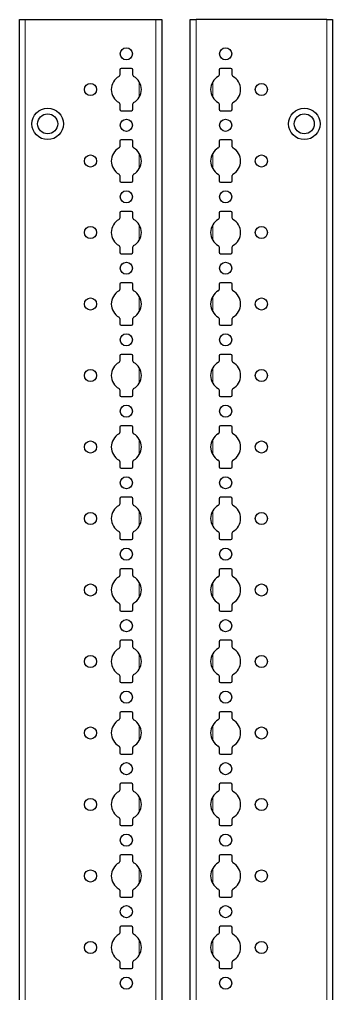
# Model space of a CAD drawing. Header units: millimetres. Extents: x -199 to 1181, y -1371 to 1753.
# Drawn here: x 1071.7 to 1181.1, y 706.6 to 1047.2 of the extents above; entities that cross this region are included whole.
import ezdxf

# ---------------------------------------------------------------- set-up
doc = ezdxf.new("R2010")
doc.units = ezdxf.units.MM

msp = doc.modelspace()

# ---------------------------------------------------------------- linework, layer by layer
at = {"color": 7, "linetype": 'Continuous', "lineweight": 25}
for p, q in [((1071.69, -851.79), (1071.69, 1047.21)), ((1071.69, 1047.21), (1073.69, 1047.21)), ((1073.69, 1047.21), (1119.39, 1047.21)), ((1119.39, 1047.21), (1121.39, 1047.21)), ((1121.39, 1047.21), (1121.39, -851.79)), ((1131.39, -851.79), (1131.39, 1047.21)), ((1131.39, 1047.21), (1133.39, 1047.21)), ((1179.09, 1047.21), (1133.39, 1047.21)), ((1179.09, 1047.21), (1181.09, 1047.21)), ((1181.09, 1047.21), (1181.09, -851.79)), ((1106.74, 1029.61), (1106.74, 1027.73)), ((1110.84, 1030.11), (1107.24, 1030.11)), ((1111.34, 1027.73), (1111.34, 1029.61)), ((1141.44, 1029.61), (1141.44, 1027.73)), ((1145.54, 1030.11), (1141.94, 1030.11)), ((1146.04, 1027.73), (1146.04, 1029.61)), ((1106.74, 1017.68), (1106.74, 1015.81)), ((1107.24, 1015.31), (1110.84, 1015.31)), ((1111.34, 1015.81), (1111.34, 1017.68)), ((1141.44, 1017.68), (1141.44, 1015.81)), ((1141.94, 1015.31), (1145.54, 1015.31)), ((1146.04, 1015.81), (1146.04, 1017.68)), ((1110.84, 1005.11), (1107.24, 1005.11)), ((1145.54, 1005.11), (1141.94, 1005.11)), ((1106.74, 1004.61), (1106.74, 1002.73)), ((1111.34, 1002.73), (1111.34, 1004.61)), ((1141.44, 1004.61), (1141.44, 1002.73)), ((1146.04, 1002.73), (1146.04, 1004.61)), ((1106.74, 992.68), (1106.74, 990.81)), ((1111.34, 990.81), (1111.34, 992.68)), ((1141.44, 992.68), (1141.44, 990.81)), ((1146.04, 990.81), (1146.04, 992.68)), ((1107.24, 990.31), (1110.84, 990.31)), ((1141.94, 990.31), (1145.54, 990.31)), ((1106.74, 979.61), (1106.74, 977.73)), ((1110.84, 980.11), (1107.24, 980.11)), ((1111.34, 977.73), (1111.34, 979.61)), ((1141.44, 979.61), (1141.44, 977.73)), ((1145.54, 980.11), (1141.94, 980.11)), ((1146.04, 977.73), (1146.04, 979.61)), ((1106.74, 967.68), (1106.74, 965.81)), ((1111.34, 965.81), (1111.34, 967.68)), ((1141.44, 967.68), (1141.44, 965.81)), ((1146.04, 965.81), (1146.04, 967.68)), ((1107.24, 965.31), (1110.84, 965.31)), ((1141.94, 965.31), (1145.54, 965.31)), ((1106.74, 954.61), (1106.74, 952.73)), ((1110.84, 955.11), (1107.24, 955.11)), ((1111.34, 952.73), (1111.34, 954.61)), ((1141.44, 954.61), (1141.44, 952.73)), ((1145.54, 955.11), (1141.94, 955.11)), ((1146.04, 952.73), (1146.04, 954.61)), ((1106.74, 942.68), (1106.74, 940.81)), ((1107.24, 940.31), (1110.84, 940.31)), ((1111.34, 940.81), (1111.34, 942.68)), ((1141.44, 942.68), (1141.44, 940.81)), ((1141.94, 940.31), (1145.54, 940.31)), ((1146.04, 940.81), (1146.04, 942.68)), ((1110.84, 930.11), (1107.24, 930.11)), ((1145.54, 930.11), (1141.94, 930.11)), ((1106.74, 929.61), (1106.74, 927.73)), ((1111.34, 927.73), (1111.34, 929.61)), ((1141.44, 929.61), (1141.44, 927.73)), ((1146.04, 927.73), (1146.04, 929.61)), ((1106.74, 917.68), (1106.74, 915.81)), ((1111.34, 915.81), (1111.34, 917.68)), ((1141.44, 917.68), (1141.44, 915.81)), ((1146.04, 915.81), (1146.04, 917.68)), ((1107.24, 915.31), (1110.84, 915.31)), ((1141.94, 915.31), (1145.54, 915.31)), ((1106.74, 904.61), (1106.74, 902.73)), ((1110.84, 905.11), (1107.24, 905.11)), ((1111.34, 902.73), (1111.34, 904.61)), ((1141.44, 904.61), (1141.44, 902.73)), ((1145.54, 905.11), (1141.94, 905.11)), ((1146.04, 902.73), (1146.04, 904.61)), ((1106.74, 892.68), (1106.74, 890.81)), ((1111.34, 890.81), (1111.34, 892.68)), ((1141.44, 892.68), (1141.44, 890.81)), ((1146.04, 890.81), (1146.04, 892.68)), ((1107.24, 890.31), (1110.84, 890.31)), ((1141.94, 890.31), (1145.54, 890.31)), ((1106.74, 879.61), (1106.74, 877.73)), ((1110.84, 880.11), (1107.24, 880.11)), ((1111.34, 877.73), (1111.34, 879.61)), ((1141.44, 879.61), (1141.44, 877.73)), ((1145.54, 880.11), (1141.94, 880.11)), ((1146.04, 877.73), (1146.04, 879.61)), ((1106.74, 867.68), (1106.74, 865.81)), ((1107.24, 865.31), (1110.84, 865.31)), ((1111.34, 865.81), (1111.34, 867.68)), ((1141.44, 867.68), (1141.44, 865.81)), ((1141.94, 865.31), (1145.54, 865.31)), ((1146.04, 865.81), (1146.04, 867.68)), ((1110.84, 855.11), (1107.24, 855.11)), ((1145.54, 855.11), (1141.94, 855.11)), ((1106.74, 854.61), (1106.74, 852.73)), ((1111.34, 852.73), (1111.34, 854.61)), ((1141.44, 854.61), (1141.44, 852.73)), ((1146.04, 852.73), (1146.04, 854.61)), ((1106.74, 842.68), (1106.74, 840.81)), ((1111.34, 840.81), (1111.34, 842.68)), ((1141.44, 842.68), (1141.44, 840.81)), ((1146.04, 840.81), (1146.04, 842.68)), ((1107.24, 840.31), (1110.84, 840.31)), ((1141.94, 840.31), (1145.54, 840.31)), ((1106.74, 829.61), (1106.74, 827.73)), ((1110.84, 830.11), (1107.24, 830.11)), ((1111.34, 827.73), (1111.34, 829.61)), ((1141.44, 829.61), (1141.44, 827.73)), ((1145.54, 830.11), (1141.94, 830.11)), ((1146.04, 827.73), (1146.04, 829.61)), ((1106.74, 817.68), (1106.74, 815.81)), ((1111.34, 815.81), (1111.34, 817.68)), ((1141.44, 817.68), (1141.44, 815.81)), ((1146.04, 815.81), (1146.04, 817.68)), ((1107.24, 815.31), (1110.84, 815.31)), ((1141.94, 815.31), (1145.54, 815.31)), ((1106.74, 804.61), (1106.74, 802.73)), ((1110.84, 805.11), (1107.24, 805.11)), ((1111.34, 802.73), (1111.34, 804.61)), ((1141.44, 804.61), (1141.44, 802.73)), ((1145.54, 805.11), (1141.94, 805.11)), ((1146.04, 802.73), (1146.04, 804.61)), ((1106.74, 792.68), (1106.74, 790.81)), ((1107.24, 790.31), (1110.84, 790.31)), ((1111.34, 790.81), (1111.34, 792.68)), ((1141.44, 792.68), (1141.44, 790.81)), ((1141.94, 790.31), (1145.54, 790.31)), ((1146.04, 790.81), (1146.04, 792.68)), ((1110.84, 780.11), (1107.24, 780.11)), ((1145.54, 780.11), (1141.94, 780.11)), ((1106.74, 779.61), (1106.74, 777.73)), ((1111.34, 777.73), (1111.34, 779.61)), ((1141.44, 779.61), (1141.44, 777.73)), ((1146.04, 777.73), (1146.04, 779.61)), ((1106.74, 767.68), (1106.74, 765.81)), ((1111.34, 765.81), (1111.34, 767.68)), ((1141.44, 767.68), (1141.44, 765.81)), ((1146.04, 765.81), (1146.04, 767.68)), ((1107.24, 765.31), (1110.84, 765.31)), ((1141.94, 765.31), (1145.54, 765.31)), ((1106.74, 754.61), (1106.74, 752.73)), ((1110.84, 755.11), (1107.24, 755.11)), ((1111.34, 752.73), (1111.34, 754.61)), ((1141.44, 754.61), (1141.44, 752.73)), ((1145.54, 755.11), (1141.94, 755.11)), ((1146.04, 752.73), (1146.04, 754.61)), ((1106.74, 742.68), (1106.74, 740.81)), ((1111.34, 740.81), (1111.34, 742.68)), ((1141.44, 742.68), (1141.44, 740.81)), ((1146.04, 740.81), (1146.04, 742.68)), ((1107.24, 740.31), (1110.84, 740.31)), ((1141.94, 740.31), (1145.54, 740.31)), ((1106.74, 729.61), (1106.74, 727.73)), ((1110.84, 730.11), (1107.24, 730.11)), ((1111.34, 727.73), (1111.34, 729.61)), ((1141.44, 729.61), (1141.44, 727.73)), ((1145.54, 730.11), (1141.94, 730.11)), ((1146.04, 727.73), (1146.04, 729.61)), ((1106.74, 717.68), (1106.74, 715.81)), ((1107.24, 715.31), (1110.84, 715.31)), ((1111.34, 715.81), (1111.34, 717.68)), ((1141.44, 717.68), (1141.44, 715.81)), ((1141.94, 715.31), (1145.54, 715.31)), ((1146.04, 715.81), (1146.04, 717.68))]:
    msp.add_line(p, q, dxfattribs=at)
at = {"color": 8, "linetype": 'Continuous', "lineweight": 18}
for p, q in [((1073.69, 1047.21), (1073.69, -851.79)), ((1119.39, -851.79), (1119.39, 1047.21)), ((1133.39, 1047.21), (1133.39, -851.79)), ((1179.09, -851.79), (1179.09, 1047.21)), ((1113.54, 1020), (1113.54, 1025.41)), ((1139.24, 1025.41), (1139.24, 1020)), ((1113.54, 995), (1113.54, 1000.41)), ((1139.24, 1000.41), (1139.24, 995)), ((1113.54, 970), (1113.54, 975.41)), ((1139.24, 975.41), (1139.24, 970)), ((1113.54, 945), (1113.54, 950.41)), ((1139.24, 950.41), (1139.24, 945)), ((1113.54, 920), (1113.54, 925.41)), ((1139.24, 925.41), (1139.24, 920)), ((1113.54, 895), (1113.54, 900.41)), ((1139.24, 900.41), (1139.24, 895)), ((1113.54, 870), (1113.54, 875.41)), ((1139.24, 875.41), (1139.24, 870)), ((1113.54, 845), (1113.54, 850.41)), ((1139.24, 850.41), (1139.24, 845)), ((1113.54, 820), (1113.54, 825.41)), ((1139.24, 825.41), (1139.24, 820)), ((1113.54, 795), (1113.54, 800.41)), ((1139.24, 800.41), (1139.24, 795)), ((1113.54, 770), (1113.54, 775.41)), ((1139.24, 775.41), (1139.24, 770)), ((1113.54, 745), (1113.54, 750.41)), ((1139.24, 750.41), (1139.24, 745)), ((1113.54, 720), (1113.54, 725.41)), ((1139.24, 725.41), (1139.24, 720))]:
    msp.add_line(p, q, dxfattribs=at)
at = {"color": 7, "linetype": 'Continuous', "lineweight": 25}
for centre, radius in [((1109.04, 1035.21), 2.12), ((1143.74, 1035.21), 2.12), ((1096.54, 1022.71), 2.12), ((1156.24, 1022.71), 2.12), ((1081.54, 1010.71), 5.5), ((1171.24, 1010.71), 5.5), ((1081.54, 1010.71), 3.5), ((1109.04, 1010.21), 2.12), ((1143.74, 1010.21), 2.12), ((1171.24, 1010.71), 3.5), ((1096.54, 997.71), 2.12), ((1156.24, 997.71), 2.12), ((1109.04, 985.21), 2.12), ((1143.74, 985.21), 2.12), ((1096.54, 972.71), 2.12), ((1156.24, 972.71), 2.12), ((1109.04, 960.21), 2.12), ((1143.74, 960.21), 2.12), ((1096.54, 947.71), 2.12), ((1156.24, 947.71), 2.12), ((1109.04, 935.21), 2.12), ((1143.74, 935.21), 2.12), ((1096.54, 922.71), 2.12), ((1156.24, 922.71), 2.12), ((1109.04, 910.21), 2.12), ((1143.74, 910.21), 2.12), ((1096.54, 897.71), 2.12), ((1156.24, 897.71), 2.12), ((1109.04, 885.21), 2.12), ((1143.74, 885.21), 2.12), ((1096.54, 872.71), 2.12), ((1156.24, 872.71), 2.12), ((1109.04, 860.21), 2.12), ((1143.74, 860.21), 2.12), ((1096.54, 847.71), 2.12), ((1156.24, 847.71), 2.12), ((1109.04, 835.21), 2.12), ((1143.74, 835.21), 2.12), ((1096.54, 822.71), 2.12), ((1156.24, 822.71), 2.12), ((1109.04, 810.21), 2.12), ((1143.74, 810.21), 2.12), ((1096.54, 797.71), 2.12), ((1156.24, 797.71), 2.12), ((1109.04, 785.21), 2.12), ((1143.74, 785.21), 2.12), ((1096.54, 772.71), 2.12), ((1156.24, 772.71), 2.12), ((1109.04, 760.21), 2.12), ((1143.74, 760.21), 2.12), ((1096.54, 747.71), 2.12), ((1156.24, 747.71), 2.12), ((1109.04, 735.21), 2.12), ((1143.74, 735.21), 2.12), ((1096.54, 722.71), 2.12), ((1156.24, 722.71), 2.12), ((1109.04, 710.21), 2.12), ((1143.74, 710.21), 2.12)]:
    msp.add_circle(centre, radius, dxfattribs=at)
for centre, radius, start, end in [((1107.24, 1029.61), 0.5, 90, 180), ((1110.84, 1029.61), 0.5, 0, 90), ((1141.94, 1029.61), 0.5, 90, 180), ((1145.54, 1029.61), 0.5, 0, 90), ((1109.04, 1022.71), 5.25, 119.1407, 240.8593), ((1106.24, 1027.73), 0.5, 299.1407, 0), ((1111.84, 1027.73), 0.5, 180, 240.8593), ((1109.04, 1022.71), 5.25, 299.1407, 60.8593), ((1143.74, 1022.71), 5.25, 119.1407, 240.8593), ((1140.94, 1027.73), 0.5, 299.1407, 0), ((1146.54, 1027.73), 0.5, 180, 240.8593), ((1143.74, 1022.71), 5.25, 299.1407, 60.8593), ((1106.24, 1017.68), 0.5, 0, 60.8593), ((1107.24, 1015.81), 0.5, 180, 270), ((1110.84, 1015.81), 0.5, 270, 0), ((1111.84, 1017.68), 0.5, 119.1407, 180), ((1140.94, 1017.68), 0.5, 0, 60.8593), ((1141.94, 1015.81), 0.5, 180, 270), ((1145.54, 1015.81), 0.5, 270, 0), ((1146.54, 1017.68), 0.5, 119.1407, 180), ((1107.24, 1004.61), 0.5, 90, 180), ((1110.84, 1004.61), 0.5, 0, 90), ((1141.94, 1004.61), 0.5, 90, 180), ((1145.54, 1004.61), 0.5, 0, 90), ((1109.04, 997.71), 5.25, 119.1407, 240.8593), ((1106.24, 1002.73), 0.5, 299.1407, 0), ((1111.84, 1002.73), 0.5, 180, 240.8593), ((1109.04, 997.71), 5.25, 299.1407, 60.8593), ((1143.74, 997.71), 5.25, 119.1407, 240.8593), ((1140.94, 1002.73), 0.5, 299.1407, 0), ((1146.54, 1002.73), 0.5, 180, 240.8593), ((1143.74, 997.71), 5.25, 299.1407, 60.8593), ((1106.24, 992.68), 0.5, 0, 60.8593), ((1111.84, 992.68), 0.5, 119.1407, 180), ((1140.94, 992.68), 0.5, 0, 60.8593), ((1146.54, 992.68), 0.5, 119.1407, 180), ((1107.24, 990.81), 0.5, 180, 270), ((1110.84, 990.81), 0.5, 270, 0), ((1141.94, 990.81), 0.5, 180, 270), ((1145.54, 990.81), 0.5, 270, 0), ((1106.24, 977.73), 0.5, 299.1407, 0), ((1107.24, 979.61), 0.5, 90, 180), ((1110.84, 979.61), 0.5, 0, 90), ((1111.84, 977.73), 0.5, 180, 240.8593), ((1140.94, 977.73), 0.5, 299.1407, 0), ((1141.94, 979.61), 0.5, 90, 180), ((1145.54, 979.61), 0.5, 0, 90), ((1146.54, 977.73), 0.5, 180, 240.8593), ((1109.04, 972.71), 5.25, 119.1407, 240.8593), ((1109.04, 972.71), 5.25, 299.1407, 60.8593), ((1143.74, 972.71), 5.25, 119.1407, 240.8593), ((1143.74, 972.71), 5.25, 299.1407, 60.8593), ((1106.24, 967.68), 0.5, 0, 60.8593), ((1111.84, 967.68), 0.5, 119.1407, 180), ((1140.94, 967.68), 0.5, 0, 60.8593), ((1146.54, 967.68), 0.5, 119.1407, 180), ((1107.24, 965.81), 0.5, 180, 270), ((1110.84, 965.81), 0.5, 270, 0), ((1141.94, 965.81), 0.5, 180, 270), ((1145.54, 965.81), 0.5, 270, 0), ((1107.24, 954.61), 0.5, 90, 180), ((1110.84, 954.61), 0.5, 0, 90), ((1141.94, 954.61), 0.5, 90, 180), ((1145.54, 954.61), 0.5, 0, 90), ((1109.04, 947.71), 5.25, 119.1407, 240.8593), ((1106.24, 952.73), 0.5, 299.1407, 0), ((1111.84, 952.73), 0.5, 180, 240.8593), ((1109.04, 947.71), 5.25, 299.1407, 60.8593), ((1143.74, 947.71), 5.25, 119.1407, 240.8593), ((1140.94, 952.73), 0.5, 299.1407, 0), ((1146.54, 952.73), 0.5, 180, 240.8593), ((1143.74, 947.71), 5.25, 299.1407, 60.8593), ((1106.24, 942.68), 0.5, 0, 60.8593), ((1107.24, 940.81), 0.5, 180, 270), ((1110.84, 940.81), 0.5, 270, 0), ((1111.84, 942.68), 0.5, 119.1407, 180), ((1140.94, 942.68), 0.5, 0, 60.8593), ((1141.94, 940.81), 0.5, 180, 270), ((1145.54, 940.81), 0.5, 270, 0), ((1146.54, 942.68), 0.5, 119.1407, 180), ((1107.24, 929.61), 0.5, 90, 180), ((1110.84, 929.61), 0.5, 0, 90), ((1141.94, 929.61), 0.5, 90, 180), ((1145.54, 929.61), 0.5, 0, 90), ((1109.04, 922.71), 5.25, 119.1407, 240.8593), ((1106.24, 927.73), 0.5, 299.1407, 0), ((1111.84, 927.73), 0.5, 180, 240.8593), ((1109.04, 922.71), 5.25, 299.1407, 60.8593), ((1143.74, 922.71), 5.25, 119.1407, 240.8593), ((1140.94, 927.73), 0.5, 299.1407, 0), ((1146.54, 927.73), 0.5, 180, 240.8593), ((1143.74, 922.71), 5.25, 299.1407, 60.8593), ((1106.24, 917.68), 0.5, 0, 60.8593), ((1111.84, 917.68), 0.5, 119.1407, 180), ((1140.94, 917.68), 0.5, 0, 60.8593), ((1146.54, 917.68), 0.5, 119.1407, 180), ((1107.24, 915.81), 0.5, 180, 270), ((1110.84, 915.81), 0.5, 270, 0), ((1141.94, 915.81), 0.5, 180, 270), ((1145.54, 915.81), 0.5, 270, 0), ((1106.24, 902.73), 0.5, 299.1407, 0), ((1107.24, 904.61), 0.5, 90, 180), ((1110.84, 904.61), 0.5, 0, 90), ((1111.84, 902.73), 0.5, 180, 240.8593), ((1140.94, 902.73), 0.5, 299.1407, 0), ((1141.94, 904.61), 0.5, 90, 180), ((1145.54, 904.61), 0.5, 0, 90), ((1146.54, 902.73), 0.5, 180, 240.8593), ((1109.04, 897.71), 5.25, 119.1407, 240.8593), ((1109.04, 897.71), 5.25, 299.1407, 60.8593), ((1143.74, 897.71), 5.25, 119.1407, 240.8593), ((1143.74, 897.71), 5.25, 299.1407, 60.8593), ((1106.24, 892.68), 0.5, 0, 60.8593), ((1111.84, 892.68), 0.5, 119.1407, 180), ((1140.94, 892.68), 0.5, 0, 60.8593), ((1146.54, 892.68), 0.5, 119.1407, 180), ((1107.24, 890.81), 0.5, 180, 270), ((1110.84, 890.81), 0.5, 270, 0), ((1141.94, 890.81), 0.5, 180, 270), ((1145.54, 890.81), 0.5, 270, 0), ((1107.24, 879.61), 0.5, 90, 180), ((1110.84, 879.61), 0.5, 0, 90), ((1141.94, 879.61), 0.5, 90, 180), ((1145.54, 879.61), 0.5, 0, 90), ((1109.04, 872.71), 5.25, 119.1407, 240.8593), ((1106.24, 877.73), 0.5, 299.1407, 0), ((1111.84, 877.73), 0.5, 180, 240.8593), ((1109.04, 872.71), 5.25, 299.1407, 60.8593), ((1143.74, 872.71), 5.25, 119.1407, 240.8593), ((1140.94, 877.73), 0.5, 299.1407, 0), ((1146.54, 877.73), 0.5, 180, 240.8593), ((1143.74, 872.71), 5.25, 299.1407, 60.8593), ((1106.24, 867.68), 0.5, 0, 60.8593), ((1107.24, 865.81), 0.5, 180, 270), ((1110.84, 865.81), 0.5, 270, 0), ((1111.84, 867.68), 0.5, 119.1407, 180), ((1140.94, 867.68), 0.5, 0, 60.8593), ((1141.94, 865.81), 0.5, 180, 270), ((1145.54, 865.81), 0.5, 270, 0), ((1146.54, 867.68), 0.5, 119.1407, 180), ((1107.24, 854.61), 0.5, 90, 180), ((1110.84, 854.61), 0.5, 0, 90), ((1141.94, 854.61), 0.5, 90, 180), ((1145.54, 854.61), 0.5, 0, 90), ((1109.04, 847.71), 5.25, 119.1407, 240.8593), ((1106.24, 852.73), 0.5, 299.1407, 0), ((1111.84, 852.73), 0.5, 180, 240.8593), ((1109.04, 847.71), 5.25, 299.1407, 60.8593), ((1143.74, 847.71), 5.25, 119.1407, 240.8593), ((1140.94, 852.73), 0.5, 299.1407, 0), ((1146.54, 852.73), 0.5, 180, 240.8593), ((1143.74, 847.71), 5.25, 299.1407, 60.8593), ((1106.24, 842.68), 0.5, 0, 60.8593), ((1111.84, 842.68), 0.5, 119.1407, 180), ((1140.94, 842.68), 0.5, 0, 60.8593), ((1146.54, 842.68), 0.5, 119.1407, 180), ((1107.24, 840.81), 0.5, 180, 270), ((1110.84, 840.81), 0.5, 270, 0), ((1141.94, 840.81), 0.5, 180, 270), ((1145.54, 840.81), 0.5, 270, 0), ((1106.24, 827.73), 0.5, 299.1407, 0), ((1107.24, 829.61), 0.5, 90, 180), ((1110.84, 829.61), 0.5, 0, 90), ((1111.84, 827.73), 0.5, 180, 240.8593), ((1140.94, 827.73), 0.5, 299.1407, 0), ((1141.94, 829.61), 0.5, 90, 180), ((1145.54, 829.61), 0.5, 0, 90), ((1146.54, 827.73), 0.5, 180, 240.8593), ((1109.04, 822.71), 5.25, 119.1407, 240.8593), ((1109.04, 822.71), 5.25, 299.1407, 60.8593), ((1143.74, 822.71), 5.25, 119.1407, 240.8593), ((1143.74, 822.71), 5.25, 299.1407, 60.8593), ((1106.24, 817.68), 0.5, 0, 60.8593), ((1111.84, 817.68), 0.5, 119.1407, 180), ((1140.94, 817.68), 0.5, 0, 60.8593), ((1146.54, 817.68), 0.5, 119.1407, 180), ((1107.24, 815.81), 0.5, 180, 270), ((1110.84, 815.81), 0.5, 270, 0), ((1141.94, 815.81), 0.5, 180, 270), ((1145.54, 815.81), 0.5, 270, 0), ((1107.24, 804.61), 0.5, 90, 180), ((1110.84, 804.61), 0.5, 0, 90), ((1141.94, 804.61), 0.5, 90, 180), ((1145.54, 804.61), 0.5, 0, 90), ((1109.04, 797.71), 5.25, 119.1407, 240.8593), ((1106.24, 802.73), 0.5, 299.1407, 0), ((1111.84, 802.73), 0.5, 180, 240.8593), ((1109.04, 797.71), 5.25, 299.1407, 60.8593), ((1143.74, 797.71), 5.25, 119.1407, 240.8593), ((1140.94, 802.73), 0.5, 299.1407, 0), ((1146.54, 802.73), 0.5, 180, 240.8593), ((1143.74, 797.71), 5.25, 299.1407, 60.8593), ((1106.24, 792.68), 0.5, 0, 60.8593), ((1107.24, 790.81), 0.5, 180, 270), ((1110.84, 790.81), 0.5, 270, 0), ((1111.84, 792.68), 0.5, 119.1407, 180), ((1140.94, 792.68), 0.5, 0, 60.8593), ((1141.94, 790.81), 0.5, 180, 270), ((1145.54, 790.81), 0.5, 270, 0), ((1146.54, 792.68), 0.5, 119.1407, 180), ((1107.24, 779.61), 0.5, 90, 180), ((1110.84, 779.61), 0.5, 0, 90), ((1141.94, 779.61), 0.5, 90, 180), ((1145.54, 779.61), 0.5, 0, 90), ((1109.04, 772.71), 5.25, 119.1407, 240.8593), ((1106.24, 777.73), 0.5, 299.1407, 0), ((1111.84, 777.73), 0.5, 180, 240.8593), ((1109.04, 772.71), 5.25, 299.1407, 60.8593), ((1143.74, 772.71), 5.25, 119.1407, 240.8593), ((1140.94, 777.73), 0.5, 299.1407, 0), ((1146.54, 777.73), 0.5, 180, 240.8593), ((1143.74, 772.71), 5.25, 299.1407, 60.8593), ((1106.24, 767.68), 0.5, 0, 60.8593), ((1111.84, 767.68), 0.5, 119.1407, 180), ((1140.94, 767.68), 0.5, 0, 60.8593), ((1146.54, 767.68), 0.5, 119.1407, 180), ((1107.24, 765.81), 0.5, 180, 270), ((1110.84, 765.81), 0.5, 270, 0), ((1141.94, 765.81), 0.5, 180, 270), ((1145.54, 765.81), 0.5, 270, 0), ((1107.24, 754.61), 0.5, 90, 180), ((1110.84, 754.61), 0.5, 0, 90), ((1141.94, 754.61), 0.5, 90, 180), ((1145.54, 754.61), 0.5, 0, 90), ((1109.04, 747.71), 5.25, 119.1407, 240.8593), ((1106.24, 752.73), 0.5, 299.1407, 0), ((1111.84, 752.73), 0.5, 180, 240.8593), ((1109.04, 747.71), 5.25, 299.1407, 60.8593), ((1143.74, 747.71), 5.25, 119.1407, 240.8593), ((1140.94, 752.73), 0.5, 299.1407, 0), ((1146.54, 752.73), 0.5, 180, 240.8593), ((1143.74, 747.71), 5.25, 299.1407, 60.8593), ((1106.24, 742.68), 0.5, 0, 60.8593), ((1111.84, 742.68), 0.5, 119.1407, 180), ((1140.94, 742.68), 0.5, 0, 60.8593), ((1146.54, 742.68), 0.5, 119.1407, 180), ((1107.24, 740.81), 0.5, 180, 270), ((1110.84, 740.81), 0.5, 270, 0), ((1141.94, 740.81), 0.5, 180, 270), ((1145.54, 740.81), 0.5, 270, 0), ((1107.24, 729.61), 0.5, 90, 180), ((1110.84, 729.61), 0.5, 0, 90), ((1141.94, 729.61), 0.5, 90, 180), ((1145.54, 729.61), 0.5, 0, 90), ((1109.04, 722.71), 5.25, 119.1407, 240.8593), ((1106.24, 727.73), 0.5, 299.1407, 0), ((1111.84, 727.73), 0.5, 180, 240.8593), ((1109.04, 722.71), 5.25, 299.1407, 60.8593), ((1143.74, 722.71), 5.25, 119.1407, 240.8593), ((1140.94, 727.73), 0.5, 299.1407, 0), ((1146.54, 727.73), 0.5, 180, 240.8593), ((1143.74, 722.71), 5.25, 299.1407, 60.8593), ((1106.24, 717.68), 0.5, 0, 60.8593), ((1107.24, 715.81), 0.5, 180, 270), ((1110.84, 715.81), 0.5, 270, 0), ((1111.84, 717.68), 0.5, 119.1407, 180), ((1140.94, 717.68), 0.5, 0, 60.8593), ((1141.94, 715.81), 0.5, 180, 270), ((1145.54, 715.81), 0.5, 270, 0), ((1146.54, 717.68), 0.5, 119.1407, 180)]:
    msp.add_arc(centre, radius, start, end, dxfattribs=at)

doc.saveas('drawing.dxf')
